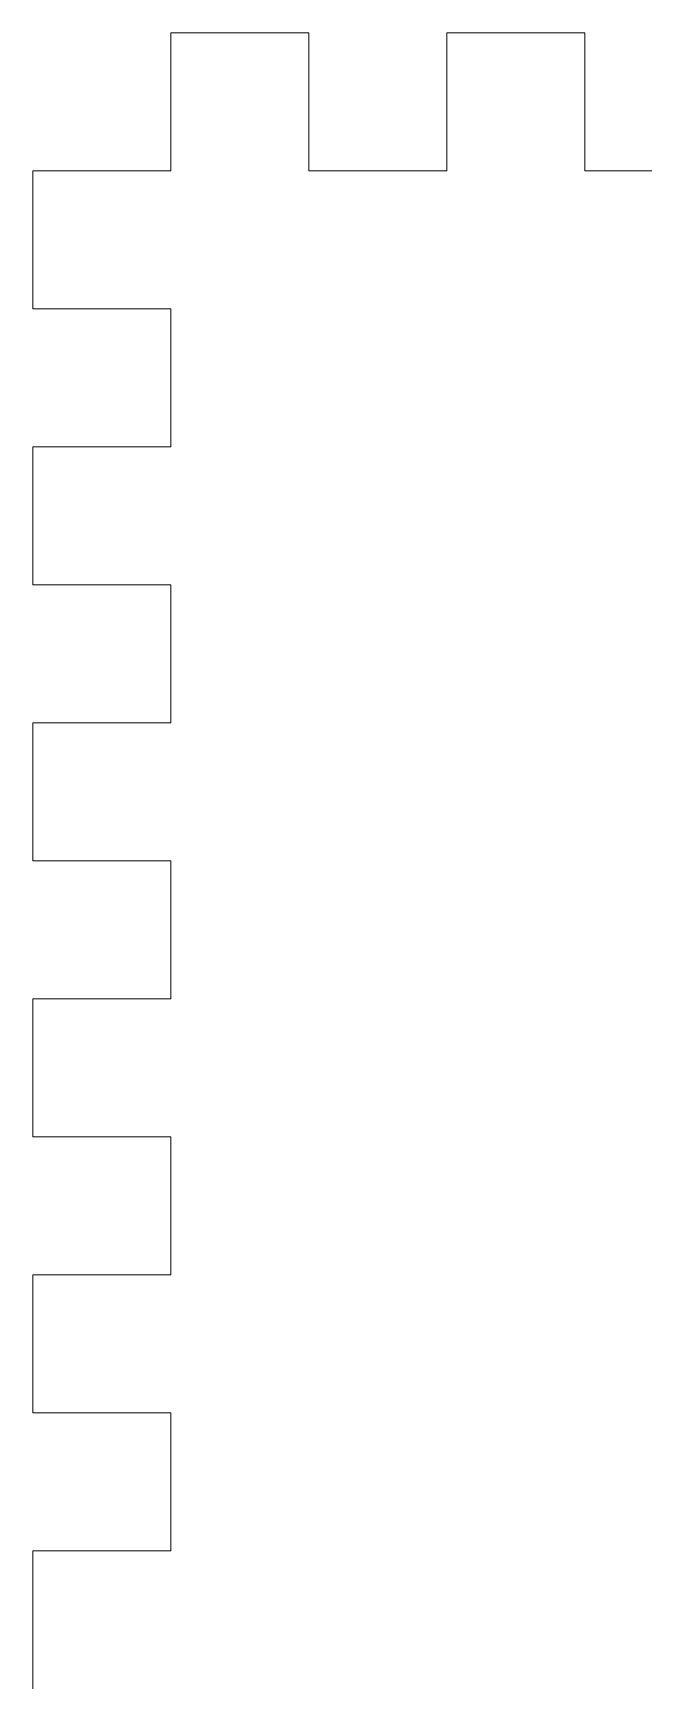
# Model space of a CAD drawing. Header units: centimetres. Extents: x -29.6 to 15.4, y -14.5 to 14.3.
# Drawn here: x -12.297 to -10.705, y 9.991 to 14.291 of the extents above; entities that cross this region are included whole.
import ezdxf

# ---------------------------------------------------------------- set-up
doc = ezdxf.new("R2010")
doc.units = ezdxf.units.CM
doc.header["$MEASUREMENT"] = 0

msp = doc.modelspace()

# ---------------------------------------------------------------- linework, layer by layer
at = {"lineweight": 9}
for points in [[(-11.9368, 13.93075), (-11.9368, 13.93075), (-11.9368, 14.29076), (-11.9368, 14.29076)], [(-11.9368, 14.29076), (-11.9368, 14.29076), (-11.5768, 14.29076), (-11.5768, 14.29076)], [(-11.5768, 14.29076), (-11.5768, 14.29076), (-11.5768, 13.93075), (-11.5768, 13.93075)], [(-11.2168, 13.93075), (-11.2168, 13.93075), (-11.2168, 14.29076), (-11.2168, 14.29076)], [(-11.2168, 14.29076), (-11.2168, 14.29076), (-10.8568, 14.29076), (-10.8568, 14.29076)], [(-10.8568, 14.29076), (-10.8568, 14.29076), (-10.8568, 13.93075), (-10.8568, 13.93075)], [(-12.29681, 13.57075), (-12.29681, 13.57075), (-12.29681, 13.93075), (-12.29681, 13.93075)], [(-12.29681, 13.93075), (-12.29681, 13.93075), (-11.9368, 13.93075), (-11.9368, 13.93075)], [(-11.5768, 13.93075), (-11.5768, 13.93075), (-11.2168, 13.93075), (-11.2168, 13.93075)], [(-10.8568, 13.93075), (-10.8568, 13.93075), (-10.4968, 13.93075), (-10.4968, 13.93075)], [(-11.9368, 13.57075), (-11.9368, 13.57075), (-12.29681, 13.57075), (-12.29681, 13.57075)], [(-11.9368, 13.21075), (-11.9368, 13.21075), (-11.9368, 13.57075), (-11.9368, 13.57075)], [(-12.29681, 12.85075), (-12.29681, 12.85075), (-12.29681, 13.21075), (-12.29681, 13.21075)], [(-12.29681, 13.21075), (-12.29681, 13.21075), (-11.9368, 13.21075), (-11.9368, 13.21075)], [(-11.9368, 12.85075), (-11.9368, 12.85075), (-12.29681, 12.85075), (-12.29681, 12.85075)], [(-11.9368, 12.49074), (-11.9368, 12.49074), (-11.9368, 12.85075), (-11.9368, 12.85075)], [(-12.29681, 12.13074), (-12.29681, 12.13074), (-12.29681, 12.49074), (-12.29681, 12.49074)], [(-12.29681, 12.49074), (-12.29681, 12.49074), (-11.9368, 12.49074), (-11.9368, 12.49074)], [(-11.9368, 12.13074), (-11.9368, 12.13074), (-12.29681, 12.13074), (-12.29681, 12.13074)], [(-11.9368, 11.77074), (-11.9368, 11.77074), (-11.9368, 12.13074), (-11.9368, 12.13074)], [(-12.29681, 11.41074), (-12.29681, 11.41074), (-12.29681, 11.77074), (-12.29681, 11.77074)], [(-12.29681, 11.77074), (-12.29681, 11.77074), (-11.9368, 11.77074), (-11.9368, 11.77074)], [(-11.9368, 11.41074), (-11.9368, 11.41074), (-12.29681, 11.41074), (-12.29681, 11.41074)], [(-11.9368, 11.05074), (-11.9368, 11.05074), (-11.9368, 11.41074), (-11.9368, 11.41074)], [(-12.29681, 10.69073), (-12.29681, 10.69073), (-12.29681, 11.05074), (-12.29681, 11.05074)], [(-12.29681, 11.05074), (-12.29681, 11.05074), (-11.9368, 11.05074), (-11.9368, 11.05074)], [(-11.9368, 10.69073), (-11.9368, 10.69073), (-12.29681, 10.69073), (-12.29681, 10.69073)], [(-11.9368, 10.33073), (-11.9368, 10.33073), (-11.9368, 10.69073), (-11.9368, 10.69073)], [(-12.29681, 9.97073), (-12.29681, 9.97073), (-12.29681, 10.33073), (-12.29681, 10.33073)], [(-12.29681, 10.33073), (-12.29681, 10.33073), (-11.9368, 10.33073), (-11.9368, 10.33073)]]:
    msp.add_open_spline(points, degree=3, dxfattribs=at)

doc.saveas('drawing.dxf')
